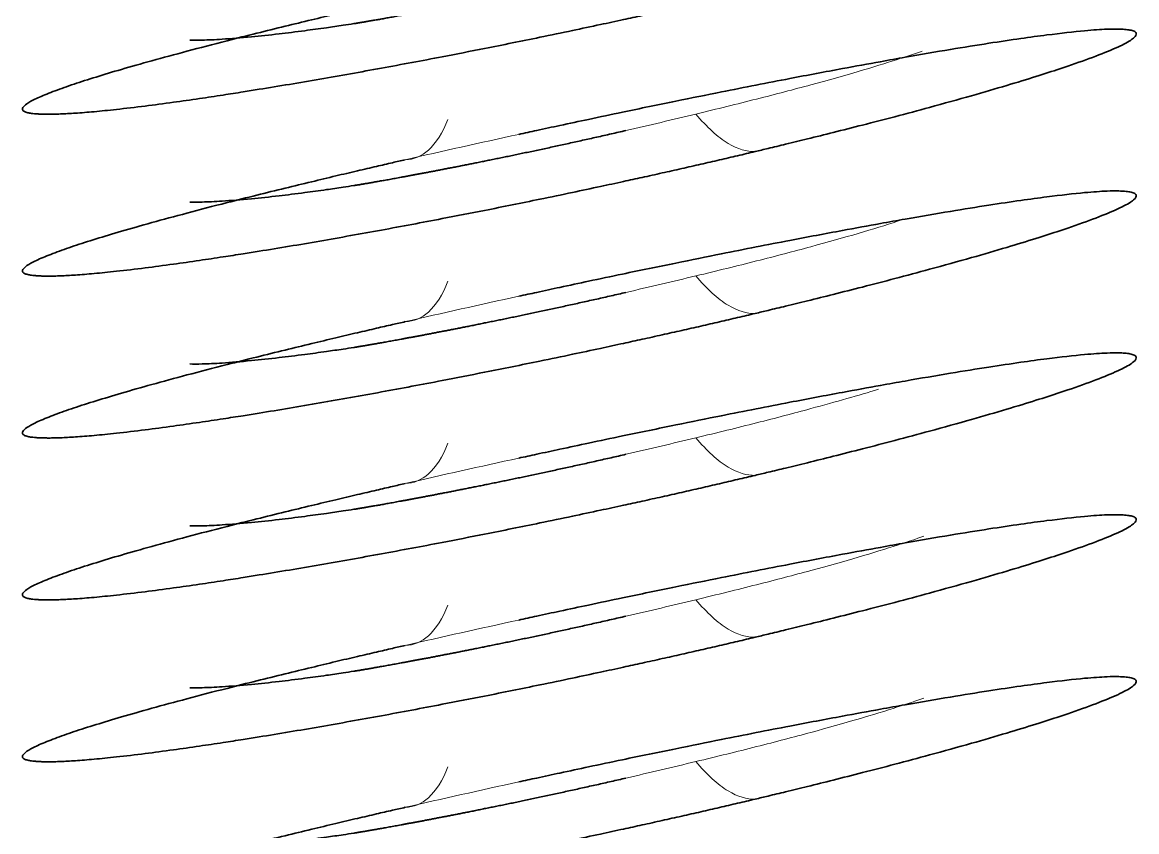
# Model space of a CAD drawing. Header units: inches. Extents: x -1096 to 3103, y -191 to 3207.
# Drawn here: x 1782.346 to 1783.921, y 3178.737 to 3179.882 of the extents above; entities that cross this region are included whole.
import ezdxf

# ---------------------------------------------------------------- set-up
doc = ezdxf.new("R2010")
doc.units = ezdxf.units.IN

msp = doc.modelspace()

# ---------------------------------------------------------------- linework, layer by layer
at = {"lineweight": 35}
for points, knots in [([(1783.1994, 3179.9575), (1783.1959, 3179.9567), (1783.1889, 3179.9551), (1783.1785, 3179.9527), (1783.1683, 3179.9504), (1783.1581, 3179.9481), (1783.1481, 3179.9458), (1783.1382, 3179.9436), (1783.1285, 3179.9415), (1783.1188, 3179.9394), (1783.1094, 3179.9373), (1783.1, 3179.9353), (1783.0908, 3179.9333), (1783.0818, 3179.9313), (1783.0729, 3179.9294), (1783.0641, 3179.9276), (1783.0555, 3179.9258), (1783.0471, 3179.924), (1783.0388, 3179.9223), (1783.0307, 3179.9206), (1783.0227, 3179.9189), (1783.0148, 3179.9173), (1783.0072, 3179.9157), (1782.9997, 3179.9142), (1782.9923, 3179.9127), (1782.9851, 3179.9113), (1782.978, 3179.9099), (1782.9711, 3179.9085), (1782.9644, 3179.9072), (1782.9578, 3179.9059), (1782.9514, 3179.9046), (1782.9451, 3179.9034), (1782.939, 3179.9022), (1782.933, 3179.901), (1782.9272, 3179.8999), (1782.9216, 3179.8988), (1782.916, 3179.8978), (1782.9107, 3179.8968), (1782.9055, 3179.8958), (1782.9004, 3179.8948), (1782.8955, 3179.8939), (1782.8907, 3179.893), (1782.8861, 3179.8922), (1782.8816, 3179.8914), (1782.8773, 3179.8906), (1782.8731, 3179.8898), (1782.8691, 3179.8891), (1782.8652, 3179.8884), (1782.8614, 3179.8877), (1782.8578, 3179.887), (1782.8543, 3179.8864), (1782.8509, 3179.8858), (1782.8477, 3179.8852), (1782.8446, 3179.8847), (1782.8417, 3179.8842), (1782.8389, 3179.8837), (1782.8362, 3179.8832), (1782.8336, 3179.8828), (1782.8312, 3179.8824), (1782.8289, 3179.882), (1782.8267, 3179.8816), (1782.8247, 3179.8813), (1782.8228, 3179.8809), (1782.821, 3179.8807), (1782.8193, 3179.8804), (1782.8178, 3179.8801), (1782.8163, 3179.8799), (1782.8102, 3179.8789), (1782.7966, 3179.8769), (1782.773, 3179.8735), (1782.7423, 3179.8693), (1782.7061, 3179.8648), (1782.6657, 3179.8605), (1782.6288, 3179.8575), (1782.6004, 3179.8562), (1782.5877, 3179.8562), (1782.5828, 3179.8563), (1782.5828, 3179.8563)], [0, 0, 0, 0, 0.013064, 0.025952, 0.038665, 0.051206, 0.063574, 0.075773, 0.087801, 0.099661, 0.111352, 0.122875, 0.13423, 0.145418, 0.156439, 0.167292, 0.177978, 0.188497, 0.198849, 0.209034, 0.219051, 0.228901, 0.238583, 0.248097, 0.257443, 0.26662, 0.275628, 0.284468, 0.293138, 0.301638, 0.309968, 0.318128, 0.326118, 0.333936, 0.341584, 0.34906, 0.356365, 0.363498, 0.370459, 0.377248, 0.383864, 0.390308, 0.396578, 0.402676, 0.408601, 0.414353, 0.419931, 0.425336, 0.430567, 0.435624, 0.440507, 0.445217, 0.449752, 0.454114, 0.458301, 0.462314, 0.466153, 0.469818, 0.473308, 0.476624, 0.479766, 0.482733, 0.485526, 0.488145, 0.490589, 0.492859, 0.494955, 0.496876, 0.51988, 0.556391, 0.606312, 0.669486, 0.745734, 0.841898, 0.92668, 0.999992, 1, 1, 1, 1]), ([(1782.8875, 3179.9162), (1782.8814, 3179.9148), (1782.8678, 3179.9116), (1782.8453, 3179.9064), (1782.8185, 3179.9002), (1782.7878, 3179.8929), (1782.7536, 3179.8848), (1782.7161, 3179.8757), (1782.6761, 3179.8658), (1782.629, 3179.8539), (1782.5787, 3179.8407), (1782.529, 3179.8273), (1782.4863, 3179.8151), (1782.4496, 3179.8041), (1782.4179, 3179.7939), (1782.3909, 3179.7844), (1782.3691, 3179.7755), (1782.3544, 3179.768), (1782.347, 3179.7621), (1782.3457, 3179.7581), (1782.3485, 3179.7554), (1782.3532, 3179.7538), (1782.3584, 3179.7529), (1782.3627, 3179.7524), (1782.3667, 3179.7521), (1782.3709, 3179.7518), (1782.3768, 3179.7516), (1782.3836, 3179.7516), (1782.3914, 3179.7517), (1782.4002, 3179.7519), (1782.4102, 3179.7524), (1782.4213, 3179.7531), (1782.4338, 3179.754), (1782.4476, 3179.7552), (1782.4627, 3179.7566), (1782.4859, 3179.7591), (1782.5175, 3179.7628), (1782.5573, 3179.7681), (1782.5945, 3179.7734), (1782.6278, 3179.7784), (1782.6561, 3179.7828), (1782.6871, 3179.7878), (1782.723, 3179.7937), (1782.7662, 3179.8011), (1782.8096, 3179.8087), (1782.8531, 3179.8166), (1782.8963, 3179.8246), (1782.9449, 3179.8338), (1783.0051, 3179.8456), (1783.0668, 3179.8581), (1783.1216, 3179.8695), (1783.161, 3179.8779), (1783.1938, 3179.8849), (1783.2134, 3179.8892), (1783.2221, 3179.8911)], [0, 0, 0, 0, 0.008312, 0.018718, 0.031215, 0.045793, 0.062447, 0.081166, 0.101965, 0.12488, 0.158032, 0.189933, 0.220552, 0.249847, 0.279081, 0.309902, 0.342245, 0.37604, 0.40723, 0.433936, 0.456243, 0.474204, 0.487831, 0.49712, 0.502069, 0.511588, 0.521488, 0.53177, 0.542435, 0.553485, 0.564918, 0.576737, 0.588939, 0.601522, 0.614485, 0.627837, 0.657455, 0.683638, 0.706353, 0.725554, 0.7412, 0.75326, 0.775273, 0.796753, 0.817681, 0.838042, 0.857822, 0.877012, 0.903556, 0.937505, 0.957454, 0.974506, 0.988684, 1, 1, 1, 1]), ([(1783.382, 3179.6988), (1783.3881, 3179.7003), (1783.4025, 3179.7037), (1783.4272, 3179.7097), (1783.4581, 3179.7172), (1783.4945, 3179.7263), (1783.536, 3179.7368), (1783.5817, 3179.7487), (1783.6338, 3179.7626), (1783.6872, 3179.7775), (1783.7371, 3179.792), (1783.7784, 3179.8047), (1783.8184, 3179.8176), (1783.8565, 3179.8308), (1783.8899, 3179.844), (1783.9087, 3179.8533), (1783.9194, 3179.8609), (1783.922, 3179.8657), (1783.9183, 3179.869), (1783.9125, 3179.8707), (1783.9049, 3179.8716), (1783.8947, 3179.8722), (1783.8778, 3179.872), (1783.8459, 3179.8698), (1783.8039, 3179.865), (1783.7569, 3179.8587), (1783.7116, 3179.8519), (1783.6574, 3179.8432), (1783.6052, 3179.8342), (1783.5538, 3179.825), (1783.5001, 3179.8152), (1783.4256, 3179.8011), (1783.3464, 3179.7856), (1783.2669, 3179.7695), (1783.2039, 3179.7565), (1783.1491, 3179.7449), (1783.1086, 3179.7363), (1783.0757, 3179.7292), (1783.0563, 3179.725), (1783.0478, 3179.7231)], [0, 0, 0, 0, 0.00838, 0.019828, 0.034311, 0.051779, 0.07223, 0.095696, 0.122213, 0.156817, 0.188919, 0.218495, 0.245511, 0.285003, 0.326851, 0.370915, 0.392493, 0.433838, 0.457227, 0.478268, 0.49699, 0.512576, 0.538783, 0.575717, 0.623427, 0.651319, 0.681697, 0.714579, 0.749997, 0.768411, 0.795415, 0.831012, 0.875167, 0.903589, 0.936491, 0.95725, 0.97475, 0.989001, 1, 1, 1, 1]), ([(1783.1994, 3179.7286), (1783.1959, 3179.7278), (1783.1889, 3179.7262), (1783.1785, 3179.7238), (1783.1683, 3179.7215), (1783.1581, 3179.7192), (1783.1481, 3179.7169), (1783.1382, 3179.7147), (1783.1285, 3179.7125), (1783.1188, 3179.7104), (1783.1094, 3179.7084), (1783.1, 3179.7063), (1783.0908, 3179.7043), (1783.0818, 3179.7024), (1783.0729, 3179.7005), (1783.0641, 3179.6986), (1783.0555, 3179.6968), (1783.0471, 3179.6951), (1783.0388, 3179.6933), (1783.0307, 3179.6916), (1783.0227, 3179.69), (1783.0148, 3179.6884), (1783.0072, 3179.6868), (1782.9997, 3179.6853), (1782.9923, 3179.6838), (1782.9851, 3179.6824), (1782.978, 3179.6809), (1782.9711, 3179.6796), (1782.9644, 3179.6782), (1782.9578, 3179.6769), (1782.9514, 3179.6757), (1782.9451, 3179.6745), (1782.939, 3179.6733), (1782.933, 3179.6721), (1782.9272, 3179.671), (1782.9216, 3179.6699), (1782.916, 3179.6689), (1782.9107, 3179.6678), (1782.9055, 3179.6669), (1782.9004, 3179.6659), (1782.8955, 3179.665), (1782.8907, 3179.6641), (1782.8861, 3179.6633), (1782.8816, 3179.6624), (1782.8773, 3179.6616), (1782.8731, 3179.6609), (1782.8691, 3179.6601), (1782.8652, 3179.6594), (1782.8614, 3179.6587), (1782.8578, 3179.6581), (1782.8543, 3179.6575), (1782.8509, 3179.6569), (1782.8477, 3179.6563), (1782.8446, 3179.6558), (1782.8417, 3179.6553), (1782.8389, 3179.6548), (1782.8362, 3179.6543), (1782.8336, 3179.6539), (1782.8312, 3179.6534), (1782.8289, 3179.653), (1782.8267, 3179.6527), (1782.8247, 3179.6523), (1782.8228, 3179.652), (1782.821, 3179.6517), (1782.8193, 3179.6514), (1782.8178, 3179.6512), (1782.8163, 3179.651), (1782.8102, 3179.65), (1782.7966, 3179.6479), (1782.773, 3179.6445), (1782.7423, 3179.6403), (1782.7061, 3179.6358), (1782.6657, 3179.6315), (1782.6288, 3179.6286), (1782.6004, 3179.6272), (1782.5877, 3179.6273), (1782.5828, 3179.6274), (1782.5828, 3179.6274)], [0, 0, 0, 0, 0.013064, 0.025952, 0.038665, 0.051206, 0.063574, 0.075773, 0.087801, 0.099661, 0.111352, 0.122875, 0.13423, 0.145418, 0.156439, 0.167292, 0.177978, 0.188497, 0.198849, 0.209034, 0.219051, 0.228901, 0.238583, 0.248097, 0.257443, 0.26662, 0.275628, 0.284468, 0.293138, 0.301638, 0.309968, 0.318128, 0.326118, 0.333936, 0.341584, 0.34906, 0.356365, 0.363498, 0.370459, 0.377248, 0.383864, 0.390308, 0.396578, 0.402676, 0.408601, 0.414353, 0.419931, 0.425336, 0.430567, 0.435624, 0.440507, 0.445217, 0.449752, 0.454114, 0.458301, 0.462314, 0.466153, 0.469818, 0.473308, 0.476624, 0.479766, 0.482733, 0.485526, 0.488145, 0.490589, 0.492859, 0.494955, 0.496876, 0.51988, 0.556391, 0.606312, 0.669486, 0.745734, 0.841898, 0.92668, 0.999992, 1, 1, 1, 1]), ([(1783.2221, 3179.6622), (1783.2269, 3179.6632), (1783.2363, 3179.6653), (1783.2504, 3179.6685), (1783.2644, 3179.6716), (1783.2782, 3179.6747), (1783.2917, 3179.6778), (1783.3052, 3179.6809), (1783.3184, 3179.6839), (1783.3315, 3179.6869), (1783.3444, 3179.6899), (1783.3571, 3179.6929), (1783.3696, 3179.6959), (1783.3779, 3179.6978), (1783.382, 3179.6988)], [0, 0, 0, 0, 0.087726, 0.174597, 0.26064, 0.345882, 0.430348, 0.514063, 0.597044, 0.679271, 0.760709, 0.841329, 0.921101, 1, 1, 1, 1]), ([(1782.8875, 3179.6873), (1782.8814, 3179.6859), (1782.8678, 3179.6827), (1782.8453, 3179.6775), (1782.8185, 3179.6712), (1782.7878, 3179.664), (1782.7536, 3179.6558), (1782.7161, 3179.6467), (1782.6761, 3179.6368), (1782.629, 3179.6249), (1782.5787, 3179.6118), (1782.529, 3179.5983), (1782.4863, 3179.5862), (1782.4496, 3179.5751), (1782.4179, 3179.565), (1782.3909, 3179.5554), (1782.3691, 3179.5466), (1782.3544, 3179.5391), (1782.347, 3179.5332), (1782.3457, 3179.5291), (1782.3485, 3179.5265), (1782.3532, 3179.5249), (1782.3584, 3179.5239), (1782.3627, 3179.5235), (1782.3667, 3179.5232), (1782.3709, 3179.5229), (1782.3768, 3179.5227), (1782.3836, 3179.5226), (1782.3914, 3179.5227), (1782.4002, 3179.523), (1782.4102, 3179.5235), (1782.4213, 3179.5242), (1782.4338, 3179.5251), (1782.4476, 3179.5263), (1782.4627, 3179.5277), (1782.4859, 3179.5301), (1782.5175, 3179.5339), (1782.5573, 3179.5392), (1782.5945, 3179.5445), (1782.6278, 3179.5495), (1782.6561, 3179.5539), (1782.6871, 3179.5588), (1782.723, 3179.5647), (1782.7662, 3179.5721), (1782.8096, 3179.5798), (1782.8531, 3179.5876), (1782.8963, 3179.5957), (1782.9449, 3179.6049), (1783.0051, 3179.6166), (1783.0668, 3179.6291), (1783.1216, 3179.6405), (1783.161, 3179.6489), (1783.1938, 3179.656), (1783.2134, 3179.6603), (1783.2221, 3179.6622)], [0, 0, 0, 0, 0.008312, 0.018718, 0.031215, 0.045793, 0.062447, 0.081166, 0.101965, 0.12488, 0.158032, 0.189932, 0.220552, 0.249847, 0.279081, 0.309902, 0.342245, 0.37604, 0.40723, 0.433936, 0.456243, 0.474204, 0.487831, 0.49712, 0.502069, 0.511588, 0.521488, 0.53177, 0.542435, 0.553485, 0.564918, 0.576737, 0.588939, 0.601522, 0.614485, 0.627837, 0.657455, 0.683638, 0.706353, 0.725554, 0.7412, 0.75326, 0.775273, 0.796753, 0.817681, 0.838042, 0.857822, 0.877012, 0.903556, 0.937505, 0.957454, 0.974506, 0.988684, 1, 1, 1, 1]), ([(1783.382, 3179.4699), (1783.3881, 3179.4713), (1783.4025, 3179.4748), (1783.4272, 3179.4807), (1783.4581, 3179.4883), (1783.4945, 3179.4973), (1783.536, 3179.5078), (1783.5817, 3179.5197), (1783.6338, 3179.5337), (1783.6872, 3179.5485), (1783.7371, 3179.5631), (1783.7784, 3179.5758), (1783.8184, 3179.5886), (1783.8565, 3179.6019), (1783.8899, 3179.6151), (1783.9087, 3179.6244), (1783.9194, 3179.6319), (1783.922, 3179.6367), (1783.9183, 3179.64), (1783.9125, 3179.6418), (1783.9049, 3179.6427), (1783.8947, 3179.6432), (1783.8778, 3179.6431), (1783.8459, 3179.6408), (1783.8039, 3179.6361), (1783.7569, 3179.6297), (1783.7116, 3179.623), (1783.6574, 3179.6142), (1783.6052, 3179.6053), (1783.5538, 3179.5961), (1783.5001, 3179.5863), (1783.4256, 3179.5722), (1783.3464, 3179.5567), (1783.2669, 3179.5406), (1783.2039, 3179.5276), (1783.1491, 3179.516), (1783.1086, 3179.5073), (1783.0757, 3179.5002), (1783.0563, 3179.496), (1783.0478, 3179.4942)], [0, 0, 0, 0, 0.00838, 0.019828, 0.034311, 0.051779, 0.07223, 0.095696, 0.122213, 0.156817, 0.188919, 0.218495, 0.245511, 0.285003, 0.326851, 0.370915, 0.392493, 0.433838, 0.457227, 0.478268, 0.49699, 0.512576, 0.538783, 0.575717, 0.623427, 0.651319, 0.681697, 0.714579, 0.749997, 0.768411, 0.795415, 0.831012, 0.875167, 0.903589, 0.936491, 0.95725, 0.97475, 0.989001, 1, 1, 1, 1]), ([(1783.1994, 3179.4997), (1783.1959, 3179.4989), (1783.1889, 3179.4972), (1783.1785, 3179.4949), (1783.1683, 3179.4925), (1783.1581, 3179.4902), (1783.1481, 3179.488), (1783.1382, 3179.4858), (1783.1285, 3179.4836), (1783.1188, 3179.4815), (1783.1094, 3179.4794), (1783.1, 3179.4774), (1783.0908, 3179.4754), (1783.0818, 3179.4735), (1783.0729, 3179.4716), (1783.0641, 3179.4697), (1783.0555, 3179.4679), (1783.0471, 3179.4661), (1783.0388, 3179.4644), (1783.0307, 3179.4627), (1783.0227, 3179.4611), (1783.0148, 3179.4594), (1783.0072, 3179.4579), (1782.9997, 3179.4564), (1782.9923, 3179.4549), (1782.9851, 3179.4534), (1782.978, 3179.452), (1782.9711, 3179.4506), (1782.9644, 3179.4493), (1782.9578, 3179.448), (1782.9514, 3179.4467), (1782.9451, 3179.4455), (1782.939, 3179.4443), (1782.933, 3179.4432), (1782.9272, 3179.4421), (1782.9216, 3179.441), (1782.916, 3179.4399), (1782.9107, 3179.4389), (1782.9055, 3179.4379), (1782.9004, 3179.437), (1782.8955, 3179.4361), (1782.8907, 3179.4352), (1782.8861, 3179.4343), (1782.8816, 3179.4335), (1782.8773, 3179.4327), (1782.8731, 3179.4319), (1782.8691, 3179.4312), (1782.8652, 3179.4305), (1782.8614, 3179.4298), (1782.8578, 3179.4292), (1782.8543, 3179.4285), (1782.8509, 3179.4279), (1782.8477, 3179.4274), (1782.8446, 3179.4268), (1782.8417, 3179.4263), (1782.8389, 3179.4258), (1782.8362, 3179.4254), (1782.8336, 3179.4249), (1782.8312, 3179.4245), (1782.8289, 3179.4241), (1782.8267, 3179.4237), (1782.8247, 3179.4234), (1782.8228, 3179.4231), (1782.821, 3179.4228), (1782.8193, 3179.4225), (1782.8178, 3179.4223), (1782.8163, 3179.422), (1782.8102, 3179.4211), (1782.7966, 3179.419), (1782.773, 3179.4156), (1782.7423, 3179.4114), (1782.7061, 3179.4069), (1782.6657, 3179.4026), (1782.6288, 3179.3996), (1782.6004, 3179.3983), (1782.5877, 3179.3983), (1782.5828, 3179.3985), (1782.5828, 3179.3985)], [0, 0, 0, 0, 0.013064, 0.025952, 0.038665, 0.051206, 0.063574, 0.075773, 0.087801, 0.099661, 0.111352, 0.122875, 0.13423, 0.145418, 0.156439, 0.167292, 0.177978, 0.188497, 0.198849, 0.209034, 0.219051, 0.228901, 0.238583, 0.248097, 0.257443, 0.26662, 0.275628, 0.284468, 0.293138, 0.301638, 0.309968, 0.318128, 0.326118, 0.333936, 0.341584, 0.34906, 0.356365, 0.363498, 0.370459, 0.377248, 0.383864, 0.390308, 0.396578, 0.402676, 0.408601, 0.414353, 0.419931, 0.425336, 0.430567, 0.435624, 0.440507, 0.445217, 0.449752, 0.454114, 0.458301, 0.462314, 0.466153, 0.469818, 0.473308, 0.476624, 0.479766, 0.482733, 0.485526, 0.488145, 0.490589, 0.492859, 0.494955, 0.496876, 0.51988, 0.556391, 0.606312, 0.669486, 0.745734, 0.841898, 0.92668, 0.999992, 1, 1, 1, 1]), ([(1782.8875, 3179.4583), (1782.8814, 3179.4569), (1782.8678, 3179.4538), (1782.8453, 3179.4486), (1782.8185, 3179.4423), (1782.7878, 3179.4351), (1782.7536, 3179.4269), (1782.7161, 3179.4178), (1782.6761, 3179.4079), (1782.629, 3179.396), (1782.5787, 3179.3829), (1782.529, 3179.3694), (1782.4863, 3179.3572), (1782.4496, 3179.3462), (1782.4179, 3179.336), (1782.3909, 3179.3265), (1782.3691, 3179.3177), (1782.3544, 3179.3101), (1782.347, 3179.3043), (1782.3457, 3179.3002), (1782.3485, 3179.2975), (1782.3532, 3179.2959), (1782.3584, 3179.295), (1782.3627, 3179.2946), (1782.3667, 3179.2942), (1782.3709, 3179.294), (1782.3768, 3179.2938), (1782.3836, 3179.2937), (1782.3914, 3179.2938), (1782.4002, 3179.2941), (1782.4102, 3179.2945), (1782.4213, 3179.2952), (1782.4338, 3179.2961), (1782.4476, 3179.2973), (1782.4627, 3179.2988), (1782.4859, 3179.3012), (1782.5175, 3179.305), (1782.5573, 3179.3102), (1782.5945, 3179.3155), (1782.6278, 3179.3205), (1782.6561, 3179.3249), (1782.6871, 3179.3299), (1782.723, 3179.3358), (1782.7662, 3179.3432), (1782.8096, 3179.3508), (1782.8531, 3179.3587), (1782.8963, 3179.3667), (1782.9449, 3179.376), (1783.0051, 3179.3877), (1783.0668, 3179.4002), (1783.1216, 3179.4116), (1783.161, 3179.42), (1783.1938, 3179.4271), (1783.2134, 3179.4314), (1783.2221, 3179.4333)], [0, 0, 0, 0, 0.008312, 0.018718, 0.031215, 0.045793, 0.062447, 0.081166, 0.101965, 0.12488, 0.158032, 0.189933, 0.220552, 0.249847, 0.279081, 0.309902, 0.342245, 0.37604, 0.40723, 0.433936, 0.456243, 0.474204, 0.487831, 0.49712, 0.502069, 0.511588, 0.521488, 0.53177, 0.542435, 0.553485, 0.564918, 0.576737, 0.588939, 0.601522, 0.614485, 0.627837, 0.657455, 0.683638, 0.706353, 0.725554, 0.7412, 0.75326, 0.775273, 0.796753, 0.817681, 0.838042, 0.857822, 0.877012, 0.903556, 0.937505, 0.957454, 0.974506, 0.988684, 1, 1, 1, 1]), ([(1783.2221, 3179.4333), (1783.2269, 3179.4343), (1783.2363, 3179.4364), (1783.2504, 3179.4396), (1783.2644, 3179.4427), (1783.2782, 3179.4458), (1783.2917, 3179.4489), (1783.3052, 3179.4519), (1783.3184, 3179.455), (1783.3315, 3179.458), (1783.3444, 3179.461), (1783.3571, 3179.464), (1783.3696, 3179.4669), (1783.3779, 3179.4689), (1783.382, 3179.4699)], [0, 0, 0, 0, 0.087726, 0.174597, 0.26064, 0.345882, 0.430348, 0.514063, 0.597044, 0.679271, 0.760709, 0.841329, 0.921101, 1, 1, 1, 1]), ([(1783.382, 3179.2409), (1783.3881, 3179.2424), (1783.4025, 3179.2458), (1783.4272, 3179.2518), (1783.4581, 3179.2593), (1783.4945, 3179.2684), (1783.536, 3179.2789), (1783.5817, 3179.2908), (1783.6338, 3179.3048), (1783.6872, 3179.3196), (1783.7371, 3179.3342), (1783.7784, 3179.3468), (1783.8184, 3179.3597), (1783.8565, 3179.3729), (1783.8899, 3179.3862), (1783.9087, 3179.3955), (1783.9194, 3179.403), (1783.922, 3179.4078), (1783.9183, 3179.4111), (1783.9125, 3179.4128), (1783.9049, 3179.4138), (1783.8947, 3179.4143), (1783.8778, 3179.4141), (1783.8459, 3179.4119), (1783.8039, 3179.4072), (1783.7569, 3179.4008), (1783.7116, 3179.394), (1783.6574, 3179.3853), (1783.6052, 3179.3763), (1783.5538, 3179.3672), (1783.5001, 3179.3574), (1783.4256, 3179.3433), (1783.3464, 3179.3277), (1783.2669, 3179.3117), (1783.2039, 3179.2986), (1783.1491, 3179.2871), (1783.1086, 3179.2784), (1783.0757, 3179.2713), (1783.0563, 3179.2671), (1783.0478, 3179.2653)], [0, 0, 0, 0, 0.00838, 0.019828, 0.034311, 0.051779, 0.07223, 0.095696, 0.122213, 0.156817, 0.188919, 0.218495, 0.245511, 0.285003, 0.326851, 0.370915, 0.392493, 0.433838, 0.457227, 0.478268, 0.49699, 0.512576, 0.538783, 0.575717, 0.623427, 0.651319, 0.681697, 0.714579, 0.749997, 0.768411, 0.795415, 0.831012, 0.875167, 0.903589, 0.936491, 0.95725, 0.97475, 0.989001, 1, 1, 1, 1]), ([(1783.1994, 3179.2707), (1783.1959, 3179.2699), (1783.1889, 3179.2683), (1783.1785, 3179.2659), (1783.1683, 3179.2636), (1783.1581, 3179.2613), (1783.1481, 3179.259), (1783.1382, 3179.2568), (1783.1285, 3179.2547), (1783.1188, 3179.2526), (1783.1094, 3179.2505), (1783.1, 3179.2485), (1783.0908, 3179.2465), (1783.0818, 3179.2445), (1783.0729, 3179.2426), (1783.0641, 3179.2408), (1783.0555, 3179.239), (1783.0471, 3179.2372), (1783.0388, 3179.2355), (1783.0307, 3179.2338), (1783.0227, 3179.2321), (1783.0148, 3179.2305), (1783.0072, 3179.229), (1782.9997, 3179.2274), (1782.9923, 3179.2259), (1782.9851, 3179.2245), (1782.978, 3179.2231), (1782.9711, 3179.2217), (1782.9644, 3179.2204), (1782.9578, 3179.2191), (1782.9514, 3179.2178), (1782.9451, 3179.2166), (1782.939, 3179.2154), (1782.933, 3179.2143), (1782.9272, 3179.2131), (1782.9216, 3179.2121), (1782.916, 3179.211), (1782.9107, 3179.21), (1782.9055, 3179.209), (1782.9004, 3179.2081), (1782.8955, 3179.2071), (1782.8907, 3179.2062), (1782.8861, 3179.2054), (1782.8816, 3179.2046), (1782.8773, 3179.2038), (1782.8731, 3179.203), (1782.8691, 3179.2023), (1782.8652, 3179.2016), (1782.8614, 3179.2009), (1782.8578, 3179.2002), (1782.8543, 3179.1996), (1782.8509, 3179.199), (1782.8477, 3179.1984), (1782.8446, 3179.1979), (1782.8417, 3179.1974), (1782.8389, 3179.1969), (1782.8362, 3179.1964), (1782.8336, 3179.196), (1782.8312, 3179.1956), (1782.8289, 3179.1952), (1782.8267, 3179.1948), (1782.8247, 3179.1945), (1782.8228, 3179.1942), (1782.821, 3179.1939), (1782.8193, 3179.1936), (1782.8178, 3179.1933), (1782.8163, 3179.1931), (1782.8102, 3179.1921), (1782.7966, 3179.1901), (1782.773, 3179.1867), (1782.7423, 3179.1825), (1782.7061, 3179.178), (1782.6657, 3179.1737), (1782.6288, 3179.1707), (1782.6004, 3179.1694), (1782.5877, 3179.1694), (1782.5828, 3179.1695), (1782.5828, 3179.1695)], [0, 0, 0, 0, 0.013064, 0.025952, 0.038665, 0.051206, 0.063574, 0.075773, 0.087801, 0.099661, 0.111352, 0.122875, 0.13423, 0.145418, 0.156439, 0.167292, 0.177978, 0.188497, 0.198849, 0.209034, 0.219051, 0.228901, 0.238583, 0.248097, 0.257443, 0.26662, 0.275628, 0.284468, 0.293138, 0.301638, 0.309968, 0.318128, 0.326118, 0.333936, 0.341584, 0.34906, 0.356365, 0.363498, 0.370459, 0.377248, 0.383864, 0.390308, 0.396578, 0.402676, 0.408601, 0.414353, 0.419931, 0.425336, 0.430567, 0.435624, 0.440507, 0.445217, 0.449752, 0.454114, 0.458301, 0.462314, 0.466153, 0.469818, 0.473308, 0.476624, 0.479766, 0.482733, 0.485526, 0.488145, 0.490589, 0.492859, 0.494955, 0.496876, 0.51988, 0.556391, 0.606312, 0.669486, 0.745734, 0.841898, 0.92668, 0.999992, 1, 1, 1, 1]), ([(1783.2221, 3179.2043), (1783.2269, 3179.2054), (1783.2363, 3179.2075), (1783.2504, 3179.2106), (1783.2644, 3179.2137), (1783.2782, 3179.2168), (1783.2917, 3179.2199), (1783.3052, 3179.223), (1783.3184, 3179.2261), (1783.3315, 3179.2291), (1783.3444, 3179.2321), (1783.3571, 3179.2351), (1783.3696, 3179.238), (1783.3779, 3179.24), (1783.382, 3179.2409)], [0, 0, 0, 0, 0.087726, 0.174597, 0.26064, 0.345882, 0.430348, 0.514063, 0.597044, 0.679271, 0.760709, 0.841329, 0.921101, 1, 1, 1, 1]), ([(1782.8875, 3179.2294), (1782.8814, 3179.228), (1782.8678, 3179.2249), (1782.8453, 3179.2196), (1782.8185, 3179.2134), (1782.7878, 3179.2061), (1782.7536, 3179.198), (1782.7161, 3179.1889), (1782.6761, 3179.179), (1782.629, 3179.1671), (1782.5787, 3179.154), (1782.529, 3179.1405), (1782.4863, 3179.1283), (1782.4496, 3179.1173), (1782.4179, 3179.1071), (1782.3909, 3179.0976), (1782.3691, 3179.0887), (1782.3544, 3179.0812), (1782.347, 3179.0754), (1782.3457, 3179.0713), (1782.3485, 3179.0686), (1782.3532, 3179.067), (1782.3584, 3179.0661), (1782.3627, 3179.0656), (1782.3667, 3179.0653), (1782.3709, 3179.065), (1782.3768, 3179.0648), (1782.3836, 3179.0648), (1782.3914, 3179.0649), (1782.4002, 3179.0651), (1782.4102, 3179.0656), (1782.4213, 3179.0663), (1782.4338, 3179.0672), (1782.4476, 3179.0684), (1782.4627, 3179.0698), (1782.4859, 3179.0723), (1782.5175, 3179.076), (1782.5573, 3179.0813), (1782.5945, 3179.0866), (1782.6278, 3179.0916), (1782.6561, 3179.096), (1782.6871, 3179.101), (1782.723, 3179.1069), (1782.7662, 3179.1143), (1782.8096, 3179.1219), (1782.8531, 3179.1298), (1782.8963, 3179.1378), (1782.9449, 3179.147), (1783.0051, 3179.1588), (1783.0668, 3179.1713), (1783.1216, 3179.1827), (1783.161, 3179.1911), (1783.1938, 3179.1981), (1783.2134, 3179.2024), (1783.2221, 3179.2043)], [0, 0, 0, 0, 0.008312, 0.018718, 0.031215, 0.045793, 0.062447, 0.081166, 0.101965, 0.12488, 0.158032, 0.189933, 0.220552, 0.249847, 0.279081, 0.309902, 0.342245, 0.37604, 0.40723, 0.433936, 0.456243, 0.474204, 0.487831, 0.49712, 0.502069, 0.511588, 0.521488, 0.53177, 0.542435, 0.553485, 0.564918, 0.576737, 0.588939, 0.601522, 0.614485, 0.627837, 0.657455, 0.683638, 0.706353, 0.725554, 0.7412, 0.75326, 0.775273, 0.796753, 0.817681, 0.838042, 0.857822, 0.877012, 0.903556, 0.937505, 0.957454, 0.974506, 0.988684, 1, 1, 1, 1]), ([(1783.382, 3179.012), (1783.3881, 3179.0135), (1783.4025, 3179.0169), (1783.4272, 3179.0229), (1783.4581, 3179.0304), (1783.4945, 3179.0395), (1783.536, 3179.05), (1783.5817, 3179.0619), (1783.6338, 3179.0758), (1783.6872, 3179.0907), (1783.7371, 3179.1052), (1783.7784, 3179.1179), (1783.8184, 3179.1308), (1783.8565, 3179.144), (1783.8899, 3179.1572), (1783.9087, 3179.1665), (1783.9194, 3179.1741), (1783.922, 3179.1789), (1783.9183, 3179.1822), (1783.9125, 3179.1839), (1783.9049, 3179.1848), (1783.8947, 3179.1854), (1783.8778, 3179.1852), (1783.8459, 3179.183), (1783.8039, 3179.1782), (1783.7569, 3179.1719), (1783.7116, 3179.1651), (1783.6574, 3179.1564), (1783.6052, 3179.1474), (1783.5538, 3179.1382), (1783.5001, 3179.1284), (1783.4256, 3179.1143), (1783.3464, 3179.0988), (1783.2669, 3179.0827), (1783.2039, 3179.0697), (1783.1491, 3179.0581), (1783.1086, 3179.0495), (1783.0757, 3179.0424), (1783.0563, 3179.0382), (1783.0478, 3179.0363)], [0, 0, 0, 0, 0.00838, 0.019828, 0.034311, 0.051779, 0.07223, 0.095696, 0.122213, 0.156817, 0.188919, 0.218495, 0.245511, 0.285003, 0.326851, 0.370915, 0.392493, 0.433838, 0.457227, 0.478268, 0.49699, 0.512576, 0.538783, 0.575717, 0.623427, 0.651319, 0.681697, 0.714579, 0.749997, 0.768411, 0.795415, 0.831012, 0.875167, 0.903589, 0.936491, 0.95725, 0.97475, 0.989001, 1, 1, 1, 1]), ([(1783.1994, 3179.0418), (1783.1959, 3179.041), (1783.1889, 3179.0394), (1783.1785, 3179.037), (1783.1683, 3179.0347), (1783.1581, 3179.0324), (1783.1481, 3179.0301), (1783.1382, 3179.0279), (1783.1285, 3179.0257), (1783.1188, 3179.0236), (1783.1094, 3179.0216), (1783.1, 3179.0195), (1783.0908, 3179.0175), (1783.0818, 3179.0156), (1783.0729, 3179.0137), (1783.0641, 3179.0118), (1783.0555, 3179.01), (1783.0471, 3179.0083), (1783.0388, 3179.0065), (1783.0307, 3179.0048), (1783.0227, 3179.0032), (1783.0148, 3179.0016), (1783.0072, 3179), (1782.9997, 3178.9985), (1782.9923, 3178.997), (1782.9851, 3178.9956), (1782.978, 3178.9941), (1782.9711, 3178.9928), (1782.9644, 3178.9914), (1782.9578, 3178.9901), (1782.9514, 3178.9889), (1782.9451, 3178.9877), (1782.939, 3178.9865), (1782.933, 3178.9853), (1782.9272, 3178.9842), (1782.9216, 3178.9831), (1782.916, 3178.9821), (1782.9107, 3178.9811), (1782.9055, 3178.9801), (1782.9004, 3178.9791), (1782.8955, 3178.9782), (1782.8907, 3178.9773), (1782.8861, 3178.9765), (1782.8816, 3178.9756), (1782.8773, 3178.9748), (1782.8731, 3178.9741), (1782.8691, 3178.9733), (1782.8652, 3178.9726), (1782.8614, 3178.972), (1782.8578, 3178.9713), (1782.8543, 3178.9707), (1782.8509, 3178.9701), (1782.8477, 3178.9695), (1782.8446, 3178.969), (1782.8417, 3178.9685), (1782.8389, 3178.968), (1782.8362, 3178.9675), (1782.8336, 3178.9671), (1782.8312, 3178.9666), (1782.8289, 3178.9663), (1782.8267, 3178.9659), (1782.8247, 3178.9655), (1782.8228, 3178.9652), (1782.821, 3178.9649), (1782.8193, 3178.9646), (1782.8178, 3178.9644), (1782.8163, 3178.9642), (1782.8102, 3178.9632), (1782.7966, 3178.9611), (1782.773, 3178.9577), (1782.7423, 3178.9535), (1782.7061, 3178.949), (1782.6657, 3178.9447), (1782.6288, 3178.9418), (1782.6004, 3178.9404), (1782.5877, 3178.9405), (1782.5828, 3178.9406), (1782.5828, 3178.9406)], [0, 0, 0, 0, 0.013064, 0.025952, 0.038665, 0.051206, 0.063574, 0.075773, 0.087801, 0.099661, 0.111352, 0.122875, 0.13423, 0.145418, 0.156439, 0.167292, 0.177978, 0.188497, 0.198849, 0.209034, 0.219051, 0.228901, 0.238583, 0.248097, 0.257443, 0.26662, 0.275628, 0.284468, 0.293138, 0.301638, 0.309968, 0.318128, 0.326118, 0.333936, 0.341584, 0.34906, 0.356365, 0.363498, 0.370459, 0.377248, 0.383864, 0.390308, 0.396578, 0.402676, 0.408601, 0.414353, 0.419931, 0.425336, 0.430567, 0.435624, 0.440507, 0.445217, 0.449752, 0.454114, 0.458301, 0.462314, 0.466153, 0.469818, 0.473308, 0.476624, 0.479766, 0.482733, 0.485526, 0.488145, 0.490589, 0.492859, 0.494955, 0.496876, 0.51988, 0.556391, 0.606312, 0.669486, 0.745734, 0.841898, 0.92668, 0.999992, 1, 1, 1, 1]), ([(1782.8875, 3179.0005), (1782.8814, 3178.9991), (1782.8678, 3178.9959), (1782.8453, 3178.9907), (1782.8185, 3178.9845), (1782.7878, 3178.9772), (1782.7536, 3178.969), (1782.7161, 3178.9599), (1782.6761, 3178.95), (1782.629, 3178.9381), (1782.5787, 3178.925), (1782.529, 3178.9115), (1782.4863, 3178.8994), (1782.4496, 3178.8883), (1782.4179, 3178.8782), (1782.3909, 3178.8686), (1782.3691, 3178.8598), (1782.3544, 3178.8523), (1782.347, 3178.8464), (1782.3457, 3178.8423), (1782.3485, 3178.8397), (1782.3532, 3178.8381), (1782.3584, 3178.8372), (1782.3627, 3178.8367), (1782.3667, 3178.8364), (1782.3709, 3178.8361), (1782.3768, 3178.8359), (1782.3836, 3178.8358), (1782.3914, 3178.8359), (1782.4002, 3178.8362), (1782.4102, 3178.8367), (1782.4213, 3178.8374), (1782.4338, 3178.8383), (1782.4476, 3178.8395), (1782.4627, 3178.8409), (1782.4859, 3178.8433), (1782.5175, 3178.8471), (1782.5573, 3178.8524), (1782.5945, 3178.8577), (1782.6278, 3178.8627), (1782.6561, 3178.8671), (1782.6871, 3178.872), (1782.723, 3178.878), (1782.7662, 3178.8853), (1782.8096, 3178.893), (1782.8531, 3178.9008), (1782.8963, 3178.9089), (1782.9449, 3178.9181), (1783.0051, 3178.9298), (1783.0668, 3178.9423), (1783.1216, 3178.9537), (1783.161, 3178.9621), (1783.1938, 3178.9692), (1783.2134, 3178.9735), (1783.2221, 3178.9754)], [0, 0, 0, 0, 0.008312, 0.018718, 0.031215, 0.045793, 0.062447, 0.081166, 0.101965, 0.12488, 0.158032, 0.189933, 0.220552, 0.249847, 0.279081, 0.309902, 0.342245, 0.37604, 0.40723, 0.433936, 0.456243, 0.474204, 0.487831, 0.49712, 0.502069, 0.511588, 0.521488, 0.53177, 0.542435, 0.553485, 0.564918, 0.576737, 0.588939, 0.601522, 0.614485, 0.627837, 0.657455, 0.683638, 0.706353, 0.725554, 0.7412, 0.75326, 0.775273, 0.796753, 0.817681, 0.838042, 0.857822, 0.877012, 0.903556, 0.937505, 0.957454, 0.974506, 0.988684, 1, 1, 1, 1]), ([(1783.2221, 3178.9754), (1783.2269, 3178.9765), (1783.2363, 3178.9785), (1783.2504, 3178.9817), (1783.2644, 3178.9848), (1783.2782, 3178.9879), (1783.2917, 3178.991), (1783.3052, 3178.9941), (1783.3184, 3178.9971), (1783.3315, 3179.0001), (1783.3444, 3179.0032), (1783.3571, 3179.0061), (1783.3696, 3179.0091), (1783.3779, 3179.011), (1783.382, 3179.012)], [0, 0, 0, 0, 0.087726, 0.174597, 0.26064, 0.345882, 0.430348, 0.514063, 0.597044, 0.679271, 0.760709, 0.841329, 0.921101, 1, 1, 1, 1]), ([(1783.382, 3178.7831), (1783.3881, 3178.7845), (1783.4025, 3178.788), (1783.4272, 3178.7939), (1783.4581, 3178.8015), (1783.4945, 3178.8105), (1783.536, 3178.8211), (1783.5817, 3178.8329), (1783.6338, 3178.8469), (1783.6872, 3178.8617), (1783.7371, 3178.8763), (1783.7784, 3178.889), (1783.8184, 3178.9018), (1783.8565, 3178.9151), (1783.8899, 3178.9283), (1783.9087, 3178.9376), (1783.9194, 3178.9451), (1783.922, 3178.9499), (1783.9183, 3178.9532), (1783.9125, 3178.955), (1783.9049, 3178.9559), (1783.8947, 3178.9564), (1783.8778, 3178.9563), (1783.8459, 3178.954), (1783.8039, 3178.9493), (1783.7569, 3178.9429), (1783.7116, 3178.9362), (1783.6574, 3178.9274), (1783.6052, 3178.9185), (1783.5538, 3178.9093), (1783.5001, 3178.8995), (1783.4256, 3178.8854), (1783.3464, 3178.8699), (1783.2669, 3178.8538), (1783.2039, 3178.8408), (1783.1491, 3178.8292), (1783.1086, 3178.8205), (1783.0757, 3178.8135), (1783.0563, 3178.8092), (1783.0478, 3178.8074)], [0, 0, 0, 0, 0.00838, 0.019828, 0.034311, 0.051779, 0.07223, 0.095696, 0.122213, 0.156817, 0.188919, 0.218495, 0.245511, 0.285003, 0.326851, 0.370915, 0.392493, 0.433838, 0.457227, 0.478268, 0.49699, 0.512576, 0.538783, 0.575717, 0.623427, 0.651319, 0.681697, 0.714579, 0.749997, 0.768411, 0.795415, 0.831012, 0.875167, 0.903589, 0.936491, 0.95725, 0.97475, 0.989001, 1, 1, 1, 1]), ([(1783.1994, 3178.8129), (1783.1959, 3178.8121), (1783.1889, 3178.8104), (1783.1785, 3178.8081), (1783.1683, 3178.8057), (1783.1581, 3178.8034), (1783.1481, 3178.8012), (1783.1382, 3178.799), (1783.1285, 3178.7968), (1783.1188, 3178.7947), (1783.1094, 3178.7926), (1783.1, 3178.7906), (1783.0908, 3178.7886), (1783.0818, 3178.7867), (1783.0729, 3178.7848), (1783.0641, 3178.7829), (1783.0555, 3178.7811), (1783.0471, 3178.7793), (1783.0388, 3178.7776), (1783.0307, 3178.7759), (1783.0227, 3178.7743), (1783.0148, 3178.7727), (1783.0072, 3178.7711), (1782.9997, 3178.7696), (1782.9923, 3178.7681), (1782.9851, 3178.7666), (1782.978, 3178.7652), (1782.9711, 3178.7638), (1782.9644, 3178.7625), (1782.9578, 3178.7612), (1782.9514, 3178.76), (1782.9451, 3178.7587), (1782.939, 3178.7575), (1782.933, 3178.7564), (1782.9272, 3178.7553), (1782.9216, 3178.7542), (1782.916, 3178.7531), (1782.9107, 3178.7521), (1782.9055, 3178.7511), (1782.9004, 3178.7502), (1782.8955, 3178.7493), (1782.8907, 3178.7484), (1782.8861, 3178.7475), (1782.8816, 3178.7467), (1782.8773, 3178.7459), (1782.8731, 3178.7451), (1782.8691, 3178.7444), (1782.8652, 3178.7437), (1782.8614, 3178.743), (1782.8578, 3178.7424), (1782.8543, 3178.7417), (1782.8509, 3178.7412), (1782.8477, 3178.7406), (1782.8446, 3178.74), (1782.8417, 3178.7395), (1782.8389, 3178.739), (1782.8362, 3178.7386), (1782.8336, 3178.7381), (1782.8312, 3178.7377), (1782.8289, 3178.7373), (1782.8267, 3178.737), (1782.8247, 3178.7366), (1782.8228, 3178.7363), (1782.821, 3178.736), (1782.8193, 3178.7357), (1782.8178, 3178.7355), (1782.8163, 3178.7352), (1782.8102, 3178.7343), (1782.7966, 3178.7322), (1782.773, 3178.7288), (1782.7423, 3178.7246), (1782.7061, 3178.7201), (1782.6657, 3178.7158), (1782.6288, 3178.7128), (1782.6004, 3178.7115), (1782.5877, 3178.7115), (1782.5828, 3178.7117), (1782.5828, 3178.7117)], [0, 0, 0, 0, 0.013064, 0.025952, 0.038665, 0.051206, 0.063574, 0.075773, 0.087801, 0.099661, 0.111352, 0.122875, 0.13423, 0.145418, 0.156439, 0.167292, 0.177978, 0.188497, 0.198849, 0.209034, 0.219051, 0.228901, 0.238583, 0.248097, 0.257443, 0.26662, 0.275628, 0.284468, 0.293138, 0.301638, 0.309968, 0.318128, 0.326118, 0.333936, 0.341584, 0.34906, 0.356365, 0.363498, 0.370459, 0.377248, 0.383864, 0.390308, 0.396578, 0.402676, 0.408601, 0.414353, 0.419931, 0.425336, 0.430567, 0.435624, 0.440507, 0.445217, 0.449752, 0.454114, 0.458301, 0.462314, 0.466153, 0.469818, 0.473308, 0.476624, 0.479766, 0.482733, 0.485526, 0.488145, 0.490589, 0.492859, 0.494955, 0.496876, 0.51988, 0.556391, 0.606312, 0.669486, 0.745734, 0.841898, 0.92668, 0.999992, 1, 1, 1, 1]), ([(1783.2221, 3178.7465), (1783.2269, 3178.7475), (1783.2363, 3178.7496), (1783.2504, 3178.7528), (1783.2644, 3178.7559), (1783.2782, 3178.759), (1783.2917, 3178.7621), (1783.3052, 3178.7651), (1783.3184, 3178.7682), (1783.3315, 3178.7712), (1783.3444, 3178.7742), (1783.3571, 3178.7772), (1783.3696, 3178.7801), (1783.3779, 3178.7821), (1783.382, 3178.7831)], [0, 0, 0, 0, 0.087726, 0.174597, 0.26064, 0.345882, 0.430348, 0.514063, 0.597044, 0.679271, 0.760709, 0.841329, 0.921101, 1, 1, 1, 1]), ([(1782.8875, 3178.7715), (1782.8814, 3178.7701), (1782.8678, 3178.767), (1782.8453, 3178.7618), (1782.8185, 3178.7555), (1782.7878, 3178.7483), (1782.7536, 3178.7401), (1782.7161, 3178.731), (1782.6761, 3178.7211), (1782.629, 3178.7092), (1782.5787, 3178.6961), (1782.529, 3178.6826), (1782.4863, 3178.6704), (1782.4496, 3178.6594), (1782.4179, 3178.6492), (1782.3909, 3178.6397), (1782.3691, 3178.6309), (1782.3544, 3178.6233), (1782.347, 3178.6175), (1782.3457, 3178.6134), (1782.3485, 3178.6107), (1782.3532, 3178.6091), (1782.3584, 3178.6082), (1782.3627, 3178.6078), (1782.3667, 3178.6074), (1782.3709, 3178.6072), (1782.3768, 3178.607), (1782.3836, 3178.6069), (1782.3914, 3178.607), (1782.4002, 3178.6073), (1782.4102, 3178.6077), (1782.4213, 3178.6084), (1782.4338, 3178.6093), (1782.4476, 3178.6105), (1782.4627, 3178.612), (1782.4859, 3178.6144), (1782.5175, 3178.6182), (1782.5573, 3178.6234), (1782.5945, 3178.6287), (1782.6278, 3178.6337), (1782.6561, 3178.6381), (1782.6871, 3178.6431), (1782.723, 3178.649), (1782.7662, 3178.6564), (1782.8096, 3178.664), (1782.8531, 3178.6719), (1782.8963, 3178.6799), (1782.9449, 3178.6892), (1783.0051, 3178.7009), (1783.0668, 3178.7134), (1783.1216, 3178.7248), (1783.161, 3178.7332), (1783.1938, 3178.7403), (1783.2134, 3178.7446), (1783.2221, 3178.7465)], [0, 0, 0, 0, 0.008312, 0.018718, 0.031215, 0.045793, 0.062447, 0.081166, 0.101965, 0.12488, 0.158032, 0.189933, 0.220552, 0.249847, 0.279081, 0.309902, 0.342245, 0.37604, 0.40723, 0.433936, 0.456243, 0.474204, 0.487831, 0.49712, 0.502069, 0.511588, 0.521488, 0.53177, 0.542435, 0.553485, 0.564918, 0.576737, 0.588939, 0.601522, 0.614485, 0.627837, 0.657455, 0.683638, 0.706353, 0.725554, 0.7412, 0.75326, 0.775273, 0.796753, 0.817681, 0.838042, 0.857822, 0.877012, 0.903556, 0.937505, 0.957454, 0.974506, 0.988684, 1, 1, 1, 1])]:
    msp.add_open_spline(points, degree=3, knots=knots, dxfattribs=at)
at = {"lineweight": 13}
for points, knots in [([(1783.6181, 3179.8409), (1783.6078, 3179.8372), (1783.5961, 3179.8333), (1783.5501, 3179.8184), (1783.5088, 3179.8062), (1783.4368, 3179.7867), (1783.4112, 3179.7799), (1783.3704, 3179.7696), (1783.3564, 3179.7661), (1783.3278, 3179.759), (1783.313, 3179.7555), (1783.2981, 3179.7519)], [0, 0, 0, 0, 0.161821, 0.161821, 0.58091, 0.58091, 0.790455, 0.790455, 0.895228, 0.895228, 1, 1, 1, 1]), ([(1782.8875, 3179.6873), (1782.8993, 3179.6875), (1782.9224, 3179.697), (1782.9403, 3179.7253), (1782.9478, 3179.7443)], [0, 0, 0, 0, 0.477106, 1, 1, 1, 1]), ([(1783.2981, 3179.7519), (1783.282, 3179.748), (1783.2656, 3179.744), (1783.2327, 3179.7362), (1783.2161, 3179.7324), (1783.1994, 3179.7286)], [0, 0, 0, 0, 0.5, 0.5, 1, 1, 1, 1]), ([(1783.382, 3179.6988), (1783.3702, 3179.6985), (1783.3433, 3179.7065), (1783.3136, 3179.7335), (1783.2981, 3179.7519)], [0, 0, 0, 0, 0.475307, 1, 1, 1, 1]), ([(1783.5948, 3179.6039), (1783.5911, 3179.6027), (1783.5872, 3179.6015), (1783.5501, 3179.5894), (1783.5088, 3179.5773), (1783.4368, 3179.5577), (1783.4112, 3179.551), (1783.3704, 3179.5406), (1783.3564, 3179.5371), (1783.3278, 3179.5301), (1783.313, 3179.5265), (1783.2981, 3179.523)], [0, 0, 0, 0, 0.05588, 0.05588, 0.52794, 0.52794, 0.76397, 0.76397, 0.881985, 0.881985, 1, 1, 1, 1]), ([(1783.2981, 3179.523), (1783.282, 3179.519), (1783.2656, 3179.5151), (1783.2327, 3179.5073), (1783.2161, 3179.5035), (1783.1994, 3179.4997)], [0, 0, 0, 0, 0.5, 0.5, 1, 1, 1, 1]), ([(1783.382, 3179.4699), (1783.3702, 3179.4695), (1783.3433, 3179.4776), (1783.3136, 3179.5045), (1783.2981, 3179.523)], [0, 0, 0, 0, 0.475307, 1, 1, 1, 1]), ([(1782.8875, 3179.4583), (1782.8993, 3179.4586), (1782.9224, 3179.4681), (1782.9403, 3179.4963), (1782.9478, 3179.5153)], [0, 0, 0, 0, 0.477106, 1, 1, 1, 1]), ([(1783.5561, 3179.3627), (1783.5284, 3179.3542), (1783.4965, 3179.345), (1783.4368, 3179.3288), (1783.4112, 3179.322), (1783.3704, 3179.3117), (1783.3564, 3179.3082), (1783.3278, 3179.3011), (1783.313, 3179.2976), (1783.2981, 3179.294)], [0, 0, 0, 0, 0.426277, 0.426277, 0.713138, 0.713138, 0.856569, 0.856569, 1, 1, 1, 1]), ([(1782.8875, 3179.2294), (1782.8993, 3179.2297), (1782.9224, 3179.2391), (1782.9403, 3179.2674), (1782.9478, 3179.2864)], [0, 0, 0, 0, 0.477106, 1, 1, 1, 1]), ([(1783.2981, 3179.294), (1783.282, 3179.2901), (1783.2656, 3179.2862), (1783.2327, 3179.2784), (1783.2161, 3179.2745), (1783.1994, 3179.2707)], [0, 0, 0, 0, 0.5, 0.5, 1, 1, 1, 1]), ([(1783.382, 3179.2409), (1783.3702, 3179.2406), (1783.3433, 3179.2487), (1783.3136, 3179.2756), (1783.2981, 3179.294)], [0, 0, 0, 0, 0.475306, 1, 1, 1, 1]), ([(1783.6204, 3179.1549), (1783.6095, 3179.151), (1783.5971, 3179.1468), (1783.5501, 3179.1316), (1783.5088, 3179.1194), (1783.4368, 3179.0999), (1783.4112, 3179.0931), (1783.3704, 3179.0828), (1783.3564, 3179.0793), (1783.3278, 3179.0722), (1783.313, 3179.0687), (1783.2981, 3179.0651)], [0, 0, 0, 0, 0.1718, 0.1718, 0.5859, 0.5859, 0.79295, 0.79295, 0.896475, 0.896475, 1, 1, 1, 1]), ([(1783.2981, 3179.0651), (1783.282, 3179.0612), (1783.2656, 3179.0572), (1783.2327, 3179.0494), (1783.2161, 3179.0456), (1783.1994, 3179.0418)], [0, 0, 0, 0, 0.5, 0.5, 1, 1, 1, 1]), ([(1783.382, 3179.012), (1783.3702, 3179.0117), (1783.3433, 3179.0197), (1783.3136, 3179.0467), (1783.2981, 3179.0651)], [0, 0, 0, 0, 0.475306, 1, 1, 1, 1]), ([(1782.8875, 3179.0005), (1782.8993, 3179.0007), (1782.9224, 3179.0102), (1782.9403, 3179.0385), (1782.9478, 3179.0575)], [0, 0, 0, 0, 0.477106, 1, 1, 1, 1]), ([(1783.6204, 3178.926), (1783.6095, 3178.922), (1783.5971, 3178.9178), (1783.5501, 3178.9027), (1783.5088, 3178.8905), (1783.4368, 3178.8709), (1783.4112, 3178.8642), (1783.3704, 3178.8538), (1783.3564, 3178.8503), (1783.3278, 3178.8433), (1783.313, 3178.8397), (1783.2981, 3178.8362)], [0, 0, 0, 0, 0.1718, 0.1718, 0.5859, 0.5859, 0.79295, 0.79295, 0.896475, 0.896475, 1, 1, 1, 1]), ([(1782.8875, 3178.7715), (1782.8993, 3178.7718), (1782.9224, 3178.7813), (1782.9403, 3178.8095), (1782.9478, 3178.8285)], [0, 0, 0, 0, 0.477106, 1, 1, 1, 1]), ([(1783.2981, 3178.8362), (1783.282, 3178.8322), (1783.2656, 3178.8283), (1783.2327, 3178.8205), (1783.2161, 3178.8167), (1783.1994, 3178.8129)], [0, 0, 0, 0, 0.5, 0.5, 1, 1, 1, 1]), ([(1783.382, 3178.7831), (1783.3702, 3178.7827), (1783.3433, 3178.7908), (1783.3136, 3178.8177), (1783.2981, 3178.8362)], [0, 0, 0, 0, 0.475307, 1, 1, 1, 1])]:
    msp.add_open_spline(points, degree=3, knots=knots, dxfattribs=at)
for points in [[(1783.0478, 3179.7231), (1782.9934, 3179.7112), (1782.9393, 3179.6992), (1782.8875, 3179.6873)], [(1783.0478, 3179.4942), (1782.9934, 3179.4823), (1782.9393, 3179.4702), (1782.8875, 3179.4583)], [(1783.0478, 3179.2653), (1782.9934, 3179.2534), (1782.9393, 3179.2413), (1782.8875, 3179.2294)], [(1783.0478, 3179.0363), (1782.9934, 3179.0244), (1782.9393, 3179.0124), (1782.8875, 3179.0005)], [(1783.0478, 3178.8074), (1782.9934, 3178.7955), (1782.9393, 3178.7834), (1782.8875, 3178.7715)]]:
    msp.add_open_spline(points, degree=3, dxfattribs=at)

doc.saveas('drawing.dxf')
